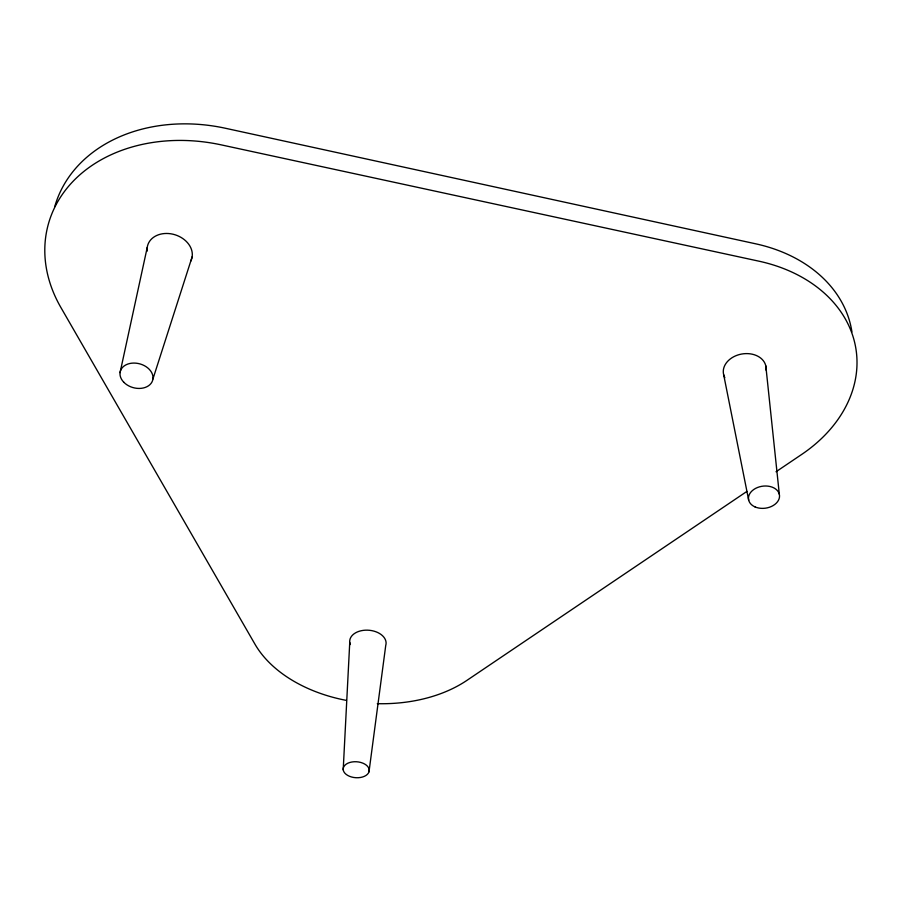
<?xml version="1.0" encoding="UTF-8"?>
<svg xmlns="http://www.w3.org/2000/svg" width="902" height="902" viewBox="0 0 902 902"><rect width="100%" height="100%" fill="white"/><g stroke="black" fill="none" stroke-linecap="round" stroke-linejoin="round"><path stroke-width="1.35" d="M343.2 769.789L349.75 642.427M368.997 771.83A13.056 7.983 4.1 0 0 351.938 761.987A13.056 7.983 4.1 0 0 347.642 775.382A13.056 7.983 4.1 0 0 368.997 771.83L385.74 645.46A18.232 12.087 4.5 0 0 367.396 630.16A18.232 12.087 4.5 0 0 350.269 644.535M120.056 372.65L147.206 247.531M152.934 379.009L192.171 256.766M746.867 491.432L466.932 680.367A128.073 86.073 4.5 0 1 377.307 703.673M776.024 471.757L801.686 454.439A148.39 113.224 -8 0 0 854.961 343.797A148.39 113.224 -8 0 0 758.864 261.163L221.294 144.884A157.399 123.258 15.8 0 0 74.111 180.253A157.399 123.258 15.8 0 0 60.862 307.458L254.95 644.163A128.073 86.073 4.5 0 0 346.436 700.403M723.663 374.68L748.694 500.227M765.809 365.851L779.328 494.285M851.939 331.981A146.575 112.851 -8.2 0 0 755.831 243.844L225.444 128.264A155.381 122.706 16.1 0 0 54.729 206.693M147.195 251.128A23.024 18.029 17.5 0 1 172.947 234.204A23.024 18.029 17.5 0 1 190.705 261.219M724.847 377.69A21.547 16.371 -9.4 0 1 741.557 354.058A21.547 16.371 -9.4 0 1 766.035 370.136M123.675 382.121A16.777 12.335 15.1 0 0 151.931 382.065A16.777 12.335 15.1 0 0 133.913 363.066A16.777 12.335 15.1 0 0 123.675 382.121M754.974 506.89A15.627 11.095 -8 0 0 779.475 497.182A15.627 11.095 -8 0 0 757.533 487.497A15.627 11.095 -8 0 0 754.974 506.89"/></g></svg>
